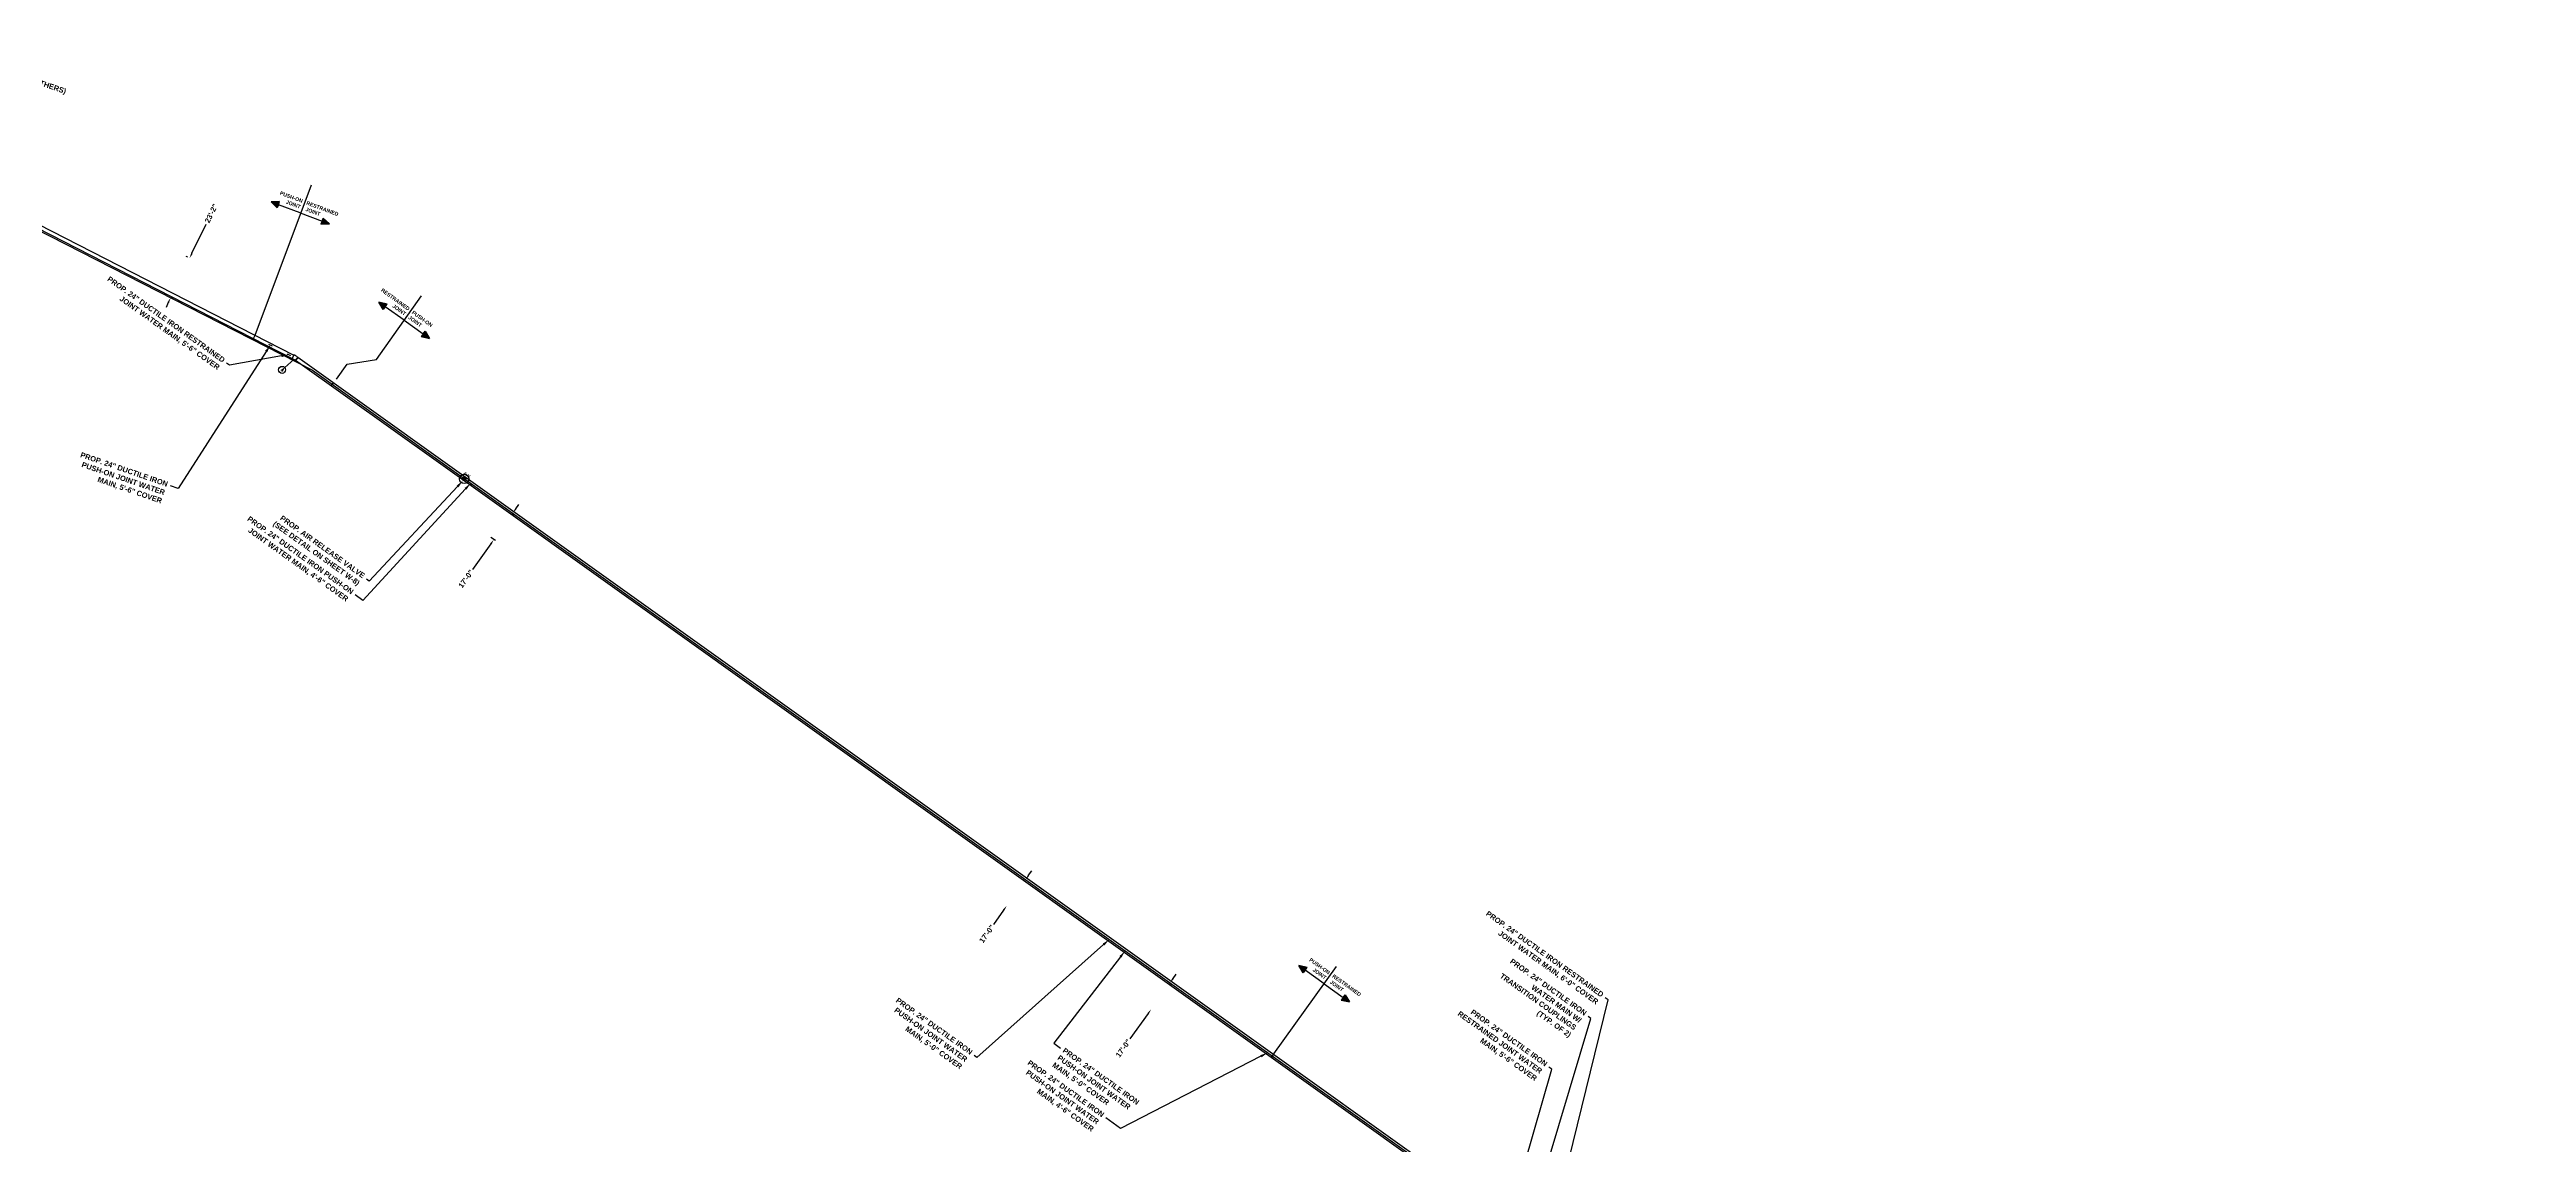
# Model space of a CAD drawing. Header units: feet. Extents: x 0 to 2751126, y 0 to 297785.
# Drawn here: x 2729805 to 2731109, y 296206 to 296782 of the extents above; entities that cross this region are included whole.
import ezdxf
from ezdxf import colors
from ezdxf.entities.mleader import LeaderData, LeaderLine
from ezdxf.math import Vec2, Vec3

# ---------------------------------------------------------------- set-up
doc = ezdxf.new("R2010")
doc.units = ezdxf.units.FT
doc.header["$MEASUREMENT"] = 0
doc.layers.get('Defpoints').update_dxf_attribs({"color": 8})
doc.layers.add('GN-DETL-MEDM', color=7, linetype='Continuous', lineweight=35)
for name, color, linetype in [('NOTES-WATER', 3, 'Continuous'), ('PROP-DIMS-WATER', 1, 'Continuous'), ('PROP-TEXT-WATER-SECT', 1, 'Continuous'), ('PROPTEXT-WATER-W4', 1, 'Continuous'), ('PROPTEXT-WATER-W5', 1, 'Continuous'), ('PROPTEXT-WATER-W6', 1, 'Continuous'), ('UTIL-PR-WATER', 101, 'Continuous')]:
    doc.layers.add(name, color=color, linetype=linetype)
doc.layers.add('Z-Z900-G-Non_Plot', color=5, linetype='Continuous', plot=False)
doc.styles.add('100', font='simplex.shx', dxfattribs={"oblique": 15, "height": 2})
doc.styles.add('140', font='simplex.shx', dxfattribs={"oblique": 15, "height": 2.8})
doc.styles.add('ARIAL', font='arialbd.ttf')
doc.styles.add('ARIAL BOLD', font='arialbd.ttf')
doc.styles.add('PWD_WATER', font='arial.ttf')
doc.dimstyles.new('PR-DIMS', dxfattribs={"dimtxt": 0.14, "dimasz": 0.14, "dimexe": 0.1, "dimexo": 0.1, "dimgap": 0.05, "dimtad": 0, "dimdec": 0, "dimlfac": 12, "dimzin": 0, "dimdsep": 46, "dimlunit": 4, "dimtxsty": 'ARIAL BOLD', "dimcen": 0.1, "dimclrd": 256, "dimclre": 256, "dimclrt": 256, "dimadec": 0, "dimazin": 0, "dimtfac": 1, "dimtdec": 0, "dimtofl": 0, "dimtmove": 0, "dimatfit": 1, "dimfxl": 1, "dimtolj": 1, "dimtzin": 0, "dimlwd": -1, "dimlwe": -1, "dimarcsym": 0})

# ---------------------------------------------------------------- blocks, each defined once
blk = doc.blocks.new('*D50')
at = {"layer": 'Defpoints', "color": 0, "transparency": 16777216}
for p in [(2730319, 296345.1), (2730319, 296345.1), (2730310, 296330.6)]:
    blk.add_point(p, dxfattribs=at)
at = {"layer": 'PROP-DIMS-WATER', "transparency": 16777216}
for p, q in [((2730320.7, 296347.4), (2730322.3, 296349.7)), ((2730307.5, 296329), (2730302.2, 296321.5))]:
    blk.add_line(p, q, dxfattribs=at)
for points in [[(2730320.3, 296347.7), (2730321, 296347.1), (2730319, 296345.1)], [(2730307.1, 296329.3), (2730307.9, 296328.7), (2730309.1, 296331.3)]]:
    blk.add_solid(points, dxfattribs=at)
at = {"layer": 'PROP-DIMS-WATER', "transparency": 16777216, "insert": (2730298.7, 296316.6), "char_height": 2.8, "attachment_point": 5, "rotation": 54.4519, "style": 'ARIAL BOLD'}
blk.add_mtext('\\A1;17\'-0"', dxfattribs=at)
blk = doc.blocks.new('*D51')
at = {"layer": 'Defpoints', "color": 0, "transparency": 16777216}
for p in [(2730050.6, 296536.9, -23.6), (2730039.3, 296524.1), (2730041.7, 296522.4, -23.6)]:
    blk.add_point(p, dxfattribs=at)
at = {"layer": 'PROP-DIMS-WATER', "transparency": 16777216}
for p, q in [((2730050.8, 296540.2), (2730052.5, 296542.5)), ((2730037.7, 296521.8), (2730028.1, 296508.3)), ((2730040.1, 296523.5), (2730037.7, 296525.2))]:
    blk.add_line(p, q, dxfattribs=at)
for points in [[(2730050.5, 296540.5), (2730051.2, 296539.9), (2730049.2, 296537.9)], [(2730037.3, 296522.1), (2730038.1, 296521.5), (2730039.3, 296524.1)]]:
    blk.add_solid(points, dxfattribs=at)
at = {"layer": 'PROP-DIMS-WATER', "transparency": 16777216, "insert": (2730024.6, 296503.4), "char_height": 2.8, "attachment_point": 5, "rotation": 54.4519, "style": 'ARIAL BOLD'}
blk.add_mtext('\\A1;17\'-0"', dxfattribs=at)
blk = doc.blocks.new('24 11.25-mj (2)')
for p, q in [((-1, 41), (-3, 40)), ((-3, 40), (40, -3)), ((-2, 34), (-3, 32)), ((41, -1), (-1, 41)), ((-1, 38), (-1, 38)), ((-39, -5), (-40, -6)), ((-40, -6), (10, -40)), ((11, -38), (-39, -5)), ((-37, -6), (-37, -6)), ((-33, -4), (-32, -3)), ((9, -32), (10, -31)), ((9, -37), (9, -37)), ((10, -40), (11, -38)), ((34, -2), (32, -3)), ((38, -1), (38, -1)), ((40, -3), (41, -1))]:
    blk.add_line(p, q)
for centre, radius, start, end in [((68, -55), 113, 129.0708, 152.1761), ((0, 36), 1.9, 135, 200.0989), ((-3, 35), 1.9, 315, 20.0989), ((-35, -7), 1.9, 81.1511, 146.25), ((-35, -3), 1.9, 261.1511, 326.25), ((11, -33), 1.9, 146.25, 211.3489), ((7, -35), 1.9, 326.25, 31.3489), ((119, -98), 128, 132.6926, 148.5534), ((35, -3), 1.9, 69.9011, 135), ((36, 0), 1.9, 249.9011, 315)]:
    blk.add_arc(centre, radius, start, end)
blk = doc.blocks.new('*D65')
at = {"layer": 'Defpoints', "color": 0, "transparency": 16777216}
for p in [(2729879.2, 296672.1), (2729880.1, 296671.7), (2729870.5, 296650.6)]:
    blk.add_point(p, dxfattribs=at)
at = {"layer": 'PROP-DIMS-WATER', "transparency": 16777216}
for p, q in [((2729880.4, 296674.7), (2729887.9, 296690.1)), ((2729878.3, 296672.6), (2729877.4, 296673)), ((2729868, 296648.8), (2729866.8, 296646.2))]:
    blk.add_line(p, q, dxfattribs=at)
for points in [[(2729880, 296674.9), (2729880.9, 296674.5), (2729879.2, 296672.1)], [(2729867.6, 296649), (2729868.4, 296648.6), (2729869.2, 296651.3)]]:
    blk.add_solid(points, dxfattribs=at)
at = {"layer": 'PROP-DIMS-WATER', "transparency": 16777216, "insert": (2729890.6, 296695.7), "char_height": 2.8, "attachment_point": 5, "rotation": 64.3241, "style": 'ARIAL BOLD'}
blk.add_mtext('\\A1;23\'-2"', dxfattribs=at)
blk = doc.blocks.new('*D66')
at = {"layer": 'Defpoints', "color": 0, "transparency": 16777216}
for p in [(2730373.7, 296285.2), (2730395.1, 296290.8), (2730395.1, 296290.8)]:
    blk.add_point(p, dxfattribs=at)
at = {"layer": 'PROP-DIMS-WATER', "transparency": 16777216}
for p, q in [((2730396.7, 296293.1), (2730398.3, 296295.3)), ((2730383.6, 296274.7), (2730374, 296261.3))]:
    blk.add_line(p, q, dxfattribs=at)
for points in [[(2730396.3, 296293.3), (2730397.1, 296292.8), (2730395.1, 296290.8)], [(2730383.2, 296274.9), (2730383.9, 296274.4), (2730385.2, 296276.9)]]:
    blk.add_solid(points, dxfattribs=at)
at = {"layer": 'PROP-DIMS-WATER', "transparency": 16777216, "insert": (2730370.5, 296256.4), "char_height": 2.8, "attachment_point": 5, "rotation": 54.4519, "style": 'ARIAL BOLD'}
blk.add_mtext('\\A1;17\'-0"', dxfattribs=at)

msp = doc.modelspace()

# ---------------------------------------------------------------- hatches: boundary and pattern name
at = {"layer": 'GN-DETL-MEDM'}
h = msp.add_hatch(color=256, dxfattribs=at)
h.dxf.hatch_style = 1
h.paths.add_polyline_path([(2730024.61, 296555.993, 1), (2730022.777, 296555.993, 1)])
at = {"layer": 'UTIL-PR-WATER'}
h = msp.add_hatch(color=2, dxfattribs=at)
h.dxf.hatch_style = 1
h.paths.add_polyline_path([(2729925.951, 296700.278), (2729926.562, 296701.897), (2729922.032, 296701.756)])
h.paths.add_polyline_path([(2729925.951, 296700.278), (2729925.34, 296698.658), (2729922.032, 296701.756)])
h = msp.add_hatch(color=2, dxfattribs=at)
h.dxf.hatch_style = 1
h.paths.add_polyline_path([(2729948.883, 296691.628), (2729949.494, 296693.247), (2729952.802, 296690.15)])
h.paths.add_polyline_path([(2729948.883, 296691.628), (2729948.272, 296690.009), (2729952.802, 296690.15)])
h = msp.add_hatch(color=2, dxfattribs=at)
h.dxf.hatch_style = 1
h.paths.add_polyline_path([(2729982.117, 296646.557), (2729983.123, 296647.965), (2729978.709, 296648.992)])
h.paths.add_polyline_path([(2729982.117, 296646.557), (2729981.111, 296645.149), (2729978.709, 296648.992)])
h = msp.add_hatch(color=2, dxfattribs=at)
h.dxf.hatch_style = 1
h.paths.add_polyline_path([(2730002.058, 296632.308), (2730003.064, 296633.716), (2730005.466, 296629.873)])
h.paths.add_polyline_path([(2730002.058, 296632.308), (2730001.052, 296630.9), (2730005.466, 296629.873)])
h = msp.add_hatch(color=2, dxfattribs=at)
h.dxf.hatch_style = 1
h.paths.add_polyline_path([(2730466.224, 296297.433), (2730467.23, 296298.841), (2730462.817, 296299.868)])
h.paths.add_polyline_path([(2730466.224, 296297.433), (2730465.218, 296296.025), (2730462.817, 296299.868)])
h = msp.add_hatch(color=2, dxfattribs=at)
h.dxf.hatch_style = 1
h.paths.add_polyline_path([(2730486.166, 296283.184), (2730487.172, 296284.592), (2730489.573, 296280.749)])
h.paths.add_polyline_path([(2730486.166, 296283.184), (2730485.159, 296281.775), (2730489.573, 296280.749)])

# ---------------------------------------------------------------- linework, layer by layer
at = {"layer": 'Defpoints'}
msp.add_circle((2730023.694, 296555.993), 2.5, dxfattribs=at)
at = {"layer": 'GN-DETL-MEDM'}
msp.add_circle((2730023.694, 296555.993), 0.917, dxfattribs=at)
at = {"layer": 'NOTES-WATER'}
msp.add_circle((2729927.87, 296613.359), 1.835, dxfattribs=at)
at = {"layer": 'PROP-DIMS-WATER'}
for points in [[(2729868.34, 296651.766), (2729870.121, 296650.855)], [(2730048.406, 296538.491), (2730050.034, 296537.328)], [(2730318.215, 296345.697), (2730319.842, 296344.534)], [(2730394.264, 296291.355), (2730395.891, 296290.192)]]:
    msp.add_lwpolyline(points, dxfattribs=at)
at = {"layer": 'PROPTEXT-WATER-W4'}
msp.add_lwpolyline([(2729920.775, 296626.837), (2729922.556, 296625.926)], dxfattribs=at)
at = {"layer": 'PROPTEXT-WATER-W5'}
for points in [[(2729930.566, 296621.83), (2729932.347, 296620.919)], [(2730026.3, 296554.288), (2730027.927, 296553.125)], [(2730362.291, 296314.201), (2730363.918, 296313.039)]]:
    msp.add_lwpolyline(points, dxfattribs=at)
at = {"layer": 'PROPTEXT-WATER-W6'}
for points in [[(2730370.645, 296308.232), (2730372.273, 296307.069)], [(2730445.693, 296254.606), (2730447.32, 296253.443)]]:
    msp.add_lwpolyline(points, dxfattribs=at)
at = {"layer": 'UTIL-PR-WATER'}
for points in [[(2729735.707, 296722.618), (2729934.084, 296621.153)], [(2729734.809, 296720.832), (2729933.174, 296619.373)], [(2729925.598, 296699.342), (2729926.304, 296701.213)], [(2729981.535, 296645.744), (2729982.698, 296647.371)], [(2729912.828, 296629.779), (2729913.738, 296631.56)], [(2730638.795, 296115.393), (2730026.164, 296553.157), (2730011.366, 296563.73), (2729934.967, 296618.261)], [(2730639.977, 296117.006), (2730027.268, 296554.824), (2730012.529, 296565.357), (2729936.209, 296619.831)], [(2729953.72, 296604.886), (2729954.908, 296606.495)], [(2730465.643, 296296.619), (2730466.805, 296298.247)], [(2730448.445, 296251.41), (2730449.608, 296253.037)]]:
    msp.add_lwpolyline(points, dxfattribs=at)
at = {"layer": 'UTIL-PR-WATER', "color": 1}
for points in [[(2729913.738, 296631.56), (2729943.427, 296710.665)], [(2729937.417, 296695.953), (2729925.951, 296700.278)], [(2729937.417, 296695.953), (2729948.883, 296691.628)], [(2729977.462, 296618.877), (2730001.309, 296652.367)], [(2729992.087, 296639.433), (2729982.117, 296646.557)], [(2729992.087, 296639.433), (2730002.058, 296632.308)], [(2729962.121, 296616.297), (2729977.481, 296618.881)], [(2729956.518, 296608.429), (2729962.121, 296616.297)], [(2730449.799, 296253.398), (2730482.671, 296299.401)], [(2730476.195, 296290.308), (2730466.224, 296297.433)], [(2730476.195, 296290.308), (2730486.166, 296283.184)]]:
    msp.add_lwpolyline(points, dxfattribs=at)
at = {"layer": 'UTIL-PR-WATER', "color": 2}
for points in [[(2729925.951, 296700.278), (2729926.562, 296701.897), (2729922.032, 296701.756), (2729925.951, 296700.278)], [(2729925.951, 296700.278), (2729925.34, 296698.658), (2729922.032, 296701.756), (2729925.951, 296700.278)], [(2729948.883, 296691.628), (2729948.272, 296690.009), (2729952.802, 296690.15), (2729948.883, 296691.628)], [(2729948.883, 296691.628), (2729949.494, 296693.247), (2729952.802, 296690.15), (2729948.883, 296691.628)], [(2729982.117, 296646.557), (2729981.111, 296645.149), (2729978.709, 296648.992), (2729982.117, 296646.557)], [(2729982.117, 296646.557), (2729983.123, 296647.965), (2729978.709, 296648.992), (2729982.117, 296646.557)], [(2730002.058, 296632.308), (2730001.052, 296630.9), (2730005.466, 296629.873), (2730002.058, 296632.308)], [(2730002.058, 296632.308), (2730003.064, 296633.716), (2730005.466, 296629.873), (2730002.058, 296632.308)], [(2730466.224, 296297.433), (2730465.218, 296296.025), (2730462.817, 296299.868), (2730466.224, 296297.433)], [(2730466.224, 296297.433), (2730467.23, 296298.841), (2730462.817, 296299.868), (2730466.224, 296297.433)], [(2730486.166, 296283.184), (2730485.159, 296281.775), (2730489.573, 296280.749), (2730486.166, 296283.184)], [(2730486.166, 296283.184), (2730487.172, 296284.592), (2730489.573, 296280.749), (2730486.166, 296283.184)]]:
    msp.add_lwpolyline(points, dxfattribs=at)
at = {"layer": 'Z-Z900-G-Non_Plot'}
msp.add_lwpolyline([(2729677.647, 296738.287), (2729738.273, 296721.1), (2729749.094, 296701.713), (2729797.525, 296687.978), (2729943.921, 296613.117), (2731030.11, 295837.004), (2731102.424, 295820.245), (2731108.85, 295816.841)], dxfattribs=at)

# ---------------------------------------------------------------- block references
at = {"layer": 'UTIL-PR-WATER', "xscale": 0.041665, "yscale": 0.041665, "zscale": 0.041665, "rotation": 276.6665774735206}
msp.add_blockref('24 11.25-mj (2)', (2729934.65, 296619.741), dxfattribs=at)

# ---------------------------------------------------------------- texts
at = {"layer": 'NOTES-WATER', "insert": (2729927.751, 296613.449), "char_height": 2, "width": 1.88, "attachment_point": 5, "rotation": 341.048955, "style": '100'}
msp.add_mtext('4', dxfattribs=at)
at = {"layer": 'PROPTEXT-WATER-W5', "insert": (2730024.103, 296559.96), "char_height": 1.6, "attachment_point": 1, "rotation": 323.086875, "style": 'PWD_WATER'}
msp.add_mtext_dynamic_manual_height_columns('{\\fArial|b1|i0|c0|p34;A.V.}', width=1.39447, gutter_width=0.295, heights=[0], dxfattribs=at)

# ---------------------------------------------------------------- dimensions: what is measured, and where the dimension line sits
at = {"layer": 'PROP-DIMS-WATER'}
for base, p1, p2, angle, picture, middle in [((2729879.236, 296672.144), (2729870.524, 296650.649), (2729880.112, 296671.723), 64.324115, '*D65', (2729890.557, 296695.694)), ((2730039.336, 296524.078, 23.634), (2730050.57, 296536.945), (2730041.725, 296522.371), 54.451875, '*D51', (2730024.576, 296503.421, 23.634)), ((2730319.028, 296345.115), (2730310.047, 296330.639), (2730319.028, 296345.115), 54.451875, '*D50', (2730298.652, 296316.6)), ((2730395.078, 296290.774), (2730373.684, 296285.166), (2730395.078, 296290.774), 54.451875, '*D66', (2730370.486, 296256.359))]:
    dim = msp.add_linear_dim(base=base, p1=p1, p2=p2, angle=angle, dimstyle='PR-DIMS', override={"dimzin": 3, "dimse1": 1}, dxfattribs=at)
    dim.commit()
    dim.dimension.update_dxf_attribs({"geometry": picture, "text_midpoint": middle, "dimtype": 160})

# ---------------------------------------------------------------- leaders
at = {"layer": 'NOTES-WATER'}
msp.add_leader([(2729934.064, 296618.827), (2729929.246, 296614.573)], dimstyle='PR-DIMS', override={"dimscale": 0, "dimasz": 0.11}, dxfattribs=at)
at = {"layer": 'PROP-TEXT-WATER-SECT'}
ml = msp.add_multileader_mtext('Standard', dxfattribs=at)
ml.set_content('PROP. 24" DUCTILE IRON\\PWATER MAIN, 3\'-6" COVER', color=256, style='ARIAL')
ml.set_leader_properties()
ml.build(insert=Vec2(0, 0))
ml.multileader.update_dxf_attribs({"dogleg_length": 0.0592, "arrow_head_size": 1.6, "scale": 20})
ctx = ml.context
ctx.base_point, ctx.scale, ctx.char_height, ctx.arrow_head_size, ctx.landing_gap_size, ctx.plane_origin = Vec3(2728604.4, 296771.869), 20, 1.12, 1.6, 0.72, Vec3(2729014.11, 296921.455)
notes = []
notes.append((ctx, [(0, (1, 1, 0), (2728591.393, 296771.869), (1, 0), 13.007, [(0, [(2728587.316, 296773.57)], 0, [])])]))
ctx.mtext.insert, ctx.mtext.rotation, ctx.mtext.width, ctx.mtext.flow_direction = Vec3(2728605.12, 296772.554), -5.66275348, 102.07455, 5
at = {"layer": 'PROPTEXT-WATER-W4'}
ml = msp.add_multileader_mtext('Standard', dxfattribs=at)
ml.set_content('{\\fArial|b1|i0|c0|p34;\\Q0;(TO BE RELOCATED BY OTHERS)}', color=256, style='140')
ml.set_leader_properties()
ml.build(insert=Vec2(0, 0))
ml.multileader.update_dxf_attribs({"dogleg_length": 0.1})
ctx = ml.context
ctx.base_point, ctx.char_height, ctx.landing_gap_size, ctx.plane_origin, ctx.plane_x_axis, ctx.plane_y_axis = Vec3(2729751.896, 296780.78), 2.8, 1.8, Vec3(2729287.459, 296434.552), Vec3(0.9457964, -0.32476017), Vec3(0.32476017, 0.9457964)
notes.append((ctx, [(0, (0, 0, 0), (0, 0), (1, 0), 1, [])]))
ctx.mtext.insert, ctx.mtext.text_direction, ctx.mtext.rotation, ctx.mtext.width, ctx.mtext.defined_height, ctx.mtext.flow_direction = Vec3(2729754.187, 296781.909), Vec3(0.9457964, -0.32476017), 0.28967369, 73.09366, 7.576517191409948e-11, 5
ml = msp.add_multileader_mtext('Standard', dxfattribs=at)
ml.set_content('{\\fArial|b1|i0|c0|p34;\\Q0;PUSH-ON \\PJOINT}', color=256, style='140')
ml.set_leader_properties()
ml.build(insert=Vec2(0, 0))
ml.multileader.update_dxf_attribs({"dogleg_length": 0.1, "arrow_head_size": 2.8, "scale": 0.7})
ctx = ml.context
ctx.base_point, ctx.scale, ctx.char_height, ctx.arrow_head_size, ctx.landing_gap_size, ctx.plane_origin, ctx.plane_x_axis, ctx.plane_y_axis = Vec3(2729926.039, 296706.803), 0.7, 1.96, 2.8, 1.26, Vec3(2729885.18, 296188.574), Vec3(0.93724609, -0.34866856), Vec3(0.34866856, 0.93724609)
ctx.text_align_type = 2
notes.append((ctx, [(0, (0, 0, 0), (0, 0), (1, 0), 1, [])]))
ctx.mtext.insert, ctx.mtext.text_direction, ctx.mtext.rotation, ctx.mtext.width, ctx.mtext.defined_height, ctx.mtext.alignment, ctx.mtext.flow_direction = Vec3(2729939.009, 296703.042), Vec3(0.93724609, -0.34866856), 0.26428168, 36.25247, 5.303562033986963e-11, 3, 5
ml = msp.add_multileader_mtext('Standard', dxfattribs=at)
ml.set_content('{\\fArial|b1|i0|c0|p34;\\Q0;RESTRAINED\\P JOINT}', color=256, style='140')
ml.set_leader_properties()
ml.build(insert=Vec2(0, 0))
ml.multileader.update_dxf_attribs({"dogleg_length": 0.1, "arrow_head_size": 2.8, "scale": 0.7})
ctx = ml.context
ctx.base_point, ctx.scale, ctx.char_height, ctx.arrow_head_size, ctx.landing_gap_size, ctx.plane_origin, ctx.plane_x_axis, ctx.plane_y_axis = Vec3(2729939.565, 296701.762), 0.7, 1.96, 2.8, 1.26, Vec3(2729892.751, 296185.747), Vec3(0.93724609, -0.34866856), Vec3(0.34866856, 0.93724609)
notes.append((ctx, [(0, (0, 0, 0), (0, 0), (1, 0), 1, [])]))
ctx.mtext.insert, ctx.mtext.text_direction, ctx.mtext.rotation, ctx.mtext.width, ctx.mtext.defined_height, ctx.mtext.flow_direction = Vec3(2729941.093, 296702.257), Vec3(0.93724609, -0.34866856), 0.26428168, 36.25247, 5.303562033986963e-11, 5
ml = msp.add_multileader_mtext('Standard', dxfattribs=at)
ml.set_content('{\\fArial|b1|i0|c0|p34;\\Q0;PROP. 24" DUCTILE IRON PUSH-ON JOINT WATER MAIN, 5\'-6" COVER}', color=256, style='140')
ml.set_leader_properties()
ml.build(insert=Vec2(0, 0))
ml.multileader.update_dxf_attribs({"dogleg_length": 0.1})
ctx = ml.context
ctx.base_point, ctx.char_height, ctx.landing_gap_size, ctx.plane_origin, ctx.plane_x_axis, ctx.plane_y_axis = Vec3(2729820.643, 296568.941), 2.8, 1.8, Vec3(2729353.154, 296223.761), Vec3(0.9457964, -0.32476017), Vec3(0.32476017, 0.9457964)
ctx.text_align_type = 2
notes.append((ctx, [(1, (1, 1, 0), (2729873.231, 296550.884), (-0.9457964, 0.32476017), 4.233, [(0, [(2729921.665, 296626.382)], 0, [])])]))
ctx.mtext.insert, ctx.mtext.text_direction, ctx.mtext.rotation, ctx.mtext.width, ctx.mtext.defined_height, ctx.mtext.alignment, ctx.mtext.flow_direction = Vec3(2729868.081, 296554.462), Vec3(0.9457964, -0.32476017), 0.28967369, 51.78924, 7.576517191409948e-11, 3, 5
at = {"layer": 'PROPTEXT-WATER-W5'}
ml = msp.add_multileader_mtext('Standard', dxfattribs=at)
ml.set_content('{\\fArial|b1|i0|c0|p34;\\Q0;RESTRAINED\\P JOINT}', color=256, style='140')
ml.set_leader_properties()
ml.build(insert=Vec2(0, 0))
ml.multileader.update_dxf_attribs({"dogleg_length": 0.1, "arrow_head_size": 2.8, "scale": 0.7})
ctx = ml.context
ctx.base_point, ctx.scale, ctx.char_height, ctx.arrow_head_size, ctx.landing_gap_size, ctx.plane_origin, ctx.plane_x_axis, ctx.plane_y_axis = Vec3(2729979.489, 296656.159), 0.7, 1.96, 2.8, 1.26, Vec3(2729592.857, 296318.606), Vec3(0.81098285, -0.58506992), Vec3(0.58506992, 0.81098285)
ctx.text_align_type = 2
notes.append((ctx, [(0, (0, 0, 0), (0, 0), (1, 0), 1, [])]))
ctx.mtext.insert, ctx.mtext.text_direction, ctx.mtext.rotation, ctx.mtext.width, ctx.mtext.defined_height, ctx.mtext.alignment, ctx.mtext.flow_direction = Vec3(2729995.255, 296646.013), Vec3(0.81098285, -0.58506992), -0.00453445, 36.25247, 5.303562033986962e-11, 3, 5
ml = msp.add_multileader_mtext('Standard', dxfattribs=at)
ml.set_content('{\\fArial|b1|i0|c0|p34;\\Q0;PROP. 24" DUCTILE IRON RESTRAINED JOINT WATER MAIN, 5\'-6" COVER}', color=256, style='140')
ml.set_leader_properties()
ml.build(insert=Vec2(0, 0))
ml.multileader.update_dxf_attribs({"dogleg_length": 0.1})
ctx = ml.context
ctx.base_point, ctx.char_height, ctx.landing_gap_size, ctx.plane_origin, ctx.plane_x_axis, ctx.plane_y_axis = Vec3(2729835.152, 296662.177), 2.8, 1.8, Vec3(2729483.869, 296345.463), Vec3(0.81362748, -0.58138656), Vec3(0.58138656, 0.81362748)
ctx.text_align_type = 2
notes.append((ctx, [(1, (1, 1, 0), (2729900.129, 296615.746), (-0.81362748, 0.58138656), 1.861, [(0, [(2729931.457, 296621.374)], 0, [])])]))
ctx.mtext.insert, ctx.mtext.text_direction, ctx.mtext.width, ctx.mtext.defined_height, ctx.mtext.alignment, ctx.mtext.flow_direction = Vec3(2729898.146, 296619.268), Vec3(0.81362748, -0.58138656), 78.84319, 7.576517191409948e-11, 3, 5
ml = msp.add_multileader_mtext('Standard', dxfattribs=at)
ml.set_content('{\\fArial|b1|i0|c0|p34;\\Q0;PUSH-ON \\PJOINT}', color=256, style='140')
ml.set_leader_properties()
ml.build(insert=Vec2(0, 0))
ml.multileader.update_dxf_attribs({"dogleg_length": 0.1, "arrow_head_size": 2.8, "scale": 0.7})
ctx = ml.context
ctx.base_point, ctx.scale, ctx.char_height, ctx.arrow_head_size, ctx.landing_gap_size, ctx.plane_origin, ctx.plane_x_axis, ctx.plane_y_axis = Vec3(2729995.461, 296644.647), 0.7, 1.96, 2.8, 1.26, Vec3(2729599.417, 296313.886), Vec3(0.81098285, -0.58506992), Vec3(0.58506992, 0.81098285)
notes.append((ctx, [(0, (0, 0, 0), (0, 0), (1, 0), 1, [])]))
ctx.mtext.insert, ctx.mtext.text_direction, ctx.mtext.rotation, ctx.mtext.width, ctx.mtext.defined_height, ctx.mtext.flow_direction = Vec3(2729997.066, 296644.718), Vec3(0.81098285, -0.58506992), -0.00453445, 36.25247, 5.303562033986962e-11, 5
ml = msp.add_multileader_mtext('Standard', dxfattribs=at)
ml.set_content('{\\fArial|b1|i0|c0|p34;\\Q0;PROP. 24" DUCTILE IRON PUSH-ON JOINT WATER MAIN, 4\'-6" COVER}', color=256, style='140')
ml.set_leader_properties()
ml.build(insert=Vec2(0, 0))
ml.multileader.update_dxf_attribs({"dogleg_length": 0.1})
ctx = ml.context
ctx.base_point, ctx.char_height, ctx.landing_gap_size, ctx.plane_origin, ctx.plane_x_axis, ctx.plane_y_axis = Vec3(2729908.917, 296535.915), 2.8, 1.8, Vec3(2729551.516, 296223.424), Vec3(0.81362748, -0.58138656), Vec3(0.58138656, 0.81362748)
ctx.text_align_type = 2
notes.append((ctx, [(1, (1, 1, 0), (2729970.344, 296492.022), (-0.81362748, 0.58138656), 5.005, [(0, [(2730027.113, 296553.706)], 0, [])])]))
ctx.mtext.insert, ctx.mtext.text_direction, ctx.mtext.width, ctx.mtext.defined_height, ctx.mtext.alignment, ctx.mtext.flow_direction = Vec3(2729965.803, 296497.371), Vec3(0.81362748, -0.58138656), 78.84319, 7.576517191409948e-11, 3, 5
ml = msp.add_multileader_mtext('Standard', dxfattribs=at)
ml.set_content('{\\fArial|b1|i0|c0|p34;\\Q0;PROP. AIR RELEASE VALVE\\P(SEE DETAIL ON SHEET W-8)}', color=256, style='140')
ml.set_leader_properties()
ml.build(insert=Vec2(0, 0))
ml.multileader.update_dxf_attribs({"dogleg_length": 0.1})
ctx = ml.context
ctx.base_point, ctx.char_height, ctx.landing_gap_size, ctx.plane_origin, ctx.plane_x_axis, ctx.plane_y_axis = Vec3(2729924.891, 296537.102), 2.8, 1.8, Vec3(2729618.403, 296212.191), Vec3(0.81362748, -0.58138656), Vec3(0.58138656, 0.81362748)
ctx.text_align_type = 2
notes.append((ctx, [(1, (1, 1, 0), (2729973.738, 296502.198), (-0.81362748, 0.58138656), 1.861, [(0, [(2730022.962, 296554.979)], 0, [])])]))
ctx.mtext.insert, ctx.mtext.text_direction, ctx.mtext.width, ctx.mtext.defined_height, ctx.mtext.alignment, ctx.mtext.flow_direction = Vec3(2729971.813, 296505.8), Vec3(0.81362748, -0.58138656), 69.9933, 7.576517191409948e-11, 3, 5
ml = msp.add_multileader_mtext('Standard', dxfattribs=at)
ml.set_content('{\\fArial|b1|i0|c0|p34;\\Q0;PROP. 24" DUCTILE IRON PUSH-ON JOINT WATER MAIN, 5\'-0" COVER}', color=256, style='140')
ml.set_leader_properties()
ml.build(insert=Vec2(0, 0))
ml.multileader.update_dxf_attribs({"dogleg_length": 0.1})
ctx = ml.context
ctx.base_point, ctx.char_height, ctx.landing_gap_size, ctx.plane_origin, ctx.plane_x_axis, ctx.plane_y_axis = Vec3(2730250.191, 296282.522), 2.8, 1.8, Vec3(2730048.815, 296025.989), Vec3(0.81362748, -0.58138656), Vec3(0.58138656, 0.81362748)
ctx.text_align_type = 2
notes.append((ctx, [(1, (1, 1, 0), (2730293.499, 296251.575), (-0.81362748, 0.58138656), 1.861, [(0, [(2730363.105, 296313.62)], 0, [])])]))
ctx.mtext.insert, ctx.mtext.text_direction, ctx.mtext.width, ctx.mtext.defined_height, ctx.mtext.alignment, ctx.mtext.flow_direction = Vec3(2730291.516, 296255.097), Vec3(0.81362748, -0.58138656), 51.78924, 7.576517191409948e-11, 3, 5
at = {"layer": 'PROPTEXT-WATER-W6'}
ml = msp.add_multileader_mtext('Standard', dxfattribs=at)
ml.set_content('{\\fArial|b1|i0|c0|p34;\\Q0;PROP. 24" DUCTILE IRON RESTRAINED JOINT WATER MAIN, 6\'-0" COVER}', color=256, style='140')
ml.set_leader_properties()
ml.build(insert=Vec2(0, 0))
ml.multileader.update_dxf_attribs({"dogleg_length": 0.1})
ctx = ml.context
ctx.base_point, ctx.char_height, ctx.landing_gap_size, ctx.plane_origin, ctx.plane_x_axis, ctx.plane_y_axis = Vec3(2730560.585, 296328.271), 2.8, 1.8, Vec3(2730196.005, 295952.009), Vec3(0.81362748, -0.58138656), Vec3(0.58138656, 0.81362748)
ctx.text_align_type = 2
notes.append((ctx, [(1, (1, 1, 0), (2730625.563, 296281.84), (-0.81362748, 0.58138656), 1.861, [(0, [(2730593.066, 296149.299)], 0, [])])]))
ctx.mtext.insert, ctx.mtext.text_direction, ctx.mtext.width, ctx.mtext.defined_height, ctx.mtext.alignment, ctx.mtext.flow_direction = Vec3(2730623.58, 296285.362), Vec3(0.81362748, -0.58138656), 76.54457, 7.576517191409948e-11, 3, 5
ml = msp.add_multileader_mtext('Standard', dxfattribs=at)
ml.set_content('{\\fArial|b1|i0|c0|p34;\\Q0;PUSH-ON \\PJOINT}', color=256, style='140')
ml.set_leader_properties()
ml.build(insert=Vec2(0, 0))
ml.multileader.update_dxf_attribs({"dogleg_length": 0.1, "arrow_head_size": 2.8, "scale": 0.7})
ctx = ml.context
ctx.base_point, ctx.scale, ctx.char_height, ctx.arrow_head_size, ctx.landing_gap_size, ctx.plane_origin, ctx.plane_x_axis, ctx.plane_y_axis = Vec3(2730467.986, 296303.717), 0.7, 1.96, 2.8, 1.26, Vec3(2730295.397, 295813.366), Vec3(0.81625537, -0.57769124), Vec3(0.57769124, 0.81625537)
ctx.text_align_type = 2
notes.append((ctx, [(0, (0, 0, 0), (0, 0), (1, 0), 1, [])]))
ctx.mtext.insert, ctx.mtext.text_direction, ctx.mtext.rotation, ctx.mtext.width, ctx.mtext.defined_height, ctx.mtext.alignment, ctx.mtext.flow_direction = Vec3(2730479.555, 296296.75), Vec3(0.81625537, -0.57769124), 0.00453445, 36.25247, 5.303562033986961e-11, 3, 5
ml = msp.add_multileader_mtext('Standard', dxfattribs=at)
ml.set_content('{\\fArial|b1|i0|c0|p34;\\Q0;PROP. 24" DUCTILE IRON PUSH-ON JOINT WATER MAIN, 5\'-0" COVER}', color=256, style='140')
ml.set_leader_properties()
ml.build(insert=Vec2(0, 0))
ml.multileader.update_dxf_attribs({"dogleg_length": 0.1})
ctx = ml.context
ctx.base_point, ctx.char_height, ctx.landing_gap_size, ctx.plane_origin, ctx.plane_x_axis, ctx.plane_y_axis = Vec3(2730337.439, 296256.46), 2.8, 1.8, Vec3(2730044.695, 296022.834), Vec3(0.81362748, -0.58138656), Vec3(0.58138656, 0.81362748)
notes.append((ctx, [(0, (1, 1, 0), (2730333.887, 296258.998), (0.81362748, -0.58138656), 4.365, [(0, [(2730371.459, 296307.65)], 0, [])])]))
ctx.mtext.insert, ctx.mtext.text_direction, ctx.mtext.width, ctx.mtext.defined_height, ctx.mtext.flow_direction = Vec3(2730339.899, 296256.807), Vec3(0.81362748, -0.58138656), 51.78924, 7.576517191409948e-11, 5
ml = msp.add_multileader_mtext('Standard', dxfattribs=at)
ml.set_content('{\\fArial|b1|i0|c0|p34;\\Q0;PROP. 24" DUCTILE IRON WATER MAIN W/ TRANSITION COUPLINGS (TYP. OF 2)}', color=256, style='140')
ml.set_leader_properties()
ml.build(insert=Vec2(0, 0))
ml.multileader.update_dxf_attribs({"dogleg_length": 0.1})
ctx = ml.context
ctx.base_point, ctx.char_height, ctx.landing_gap_size, ctx.plane_origin, ctx.plane_x_axis, ctx.plane_y_axis = Vec3(2730566.631, 296307.748), 2.8, 1.8, Vec3(2730163.832, 295921.564), Vec3(0.81362748, -0.58138656), Vec3(0.58138656, 0.81362748)
ctx.text_align_type = 2
notes.append((ctx, [(1, (1, 1, 0), (2730616.597, 296272.045), (-0.81362748, 0.58138656), 1.861, [(0, [(2730583.976, 296163.289)], 0, [])])]))
ctx.mtext.insert, ctx.mtext.text_direction, ctx.mtext.width, ctx.mtext.defined_height, ctx.mtext.alignment, ctx.mtext.flow_direction = Vec3(2730614.671, 296275.647), Vec3(0.81362748, -0.58138656), 55.99171, 7.576517191409948e-11, 3, 5
ml = msp.add_multileader_mtext('Standard', dxfattribs=at)
ml.set_content('{\\fArial|b1|i0|c0|p34;\\Q0;RESTRAINED\\P JOINT}', color=256, style='140')
ml.set_leader_properties()
ml.build(insert=Vec2(0, 0))
ml.multileader.update_dxf_attribs({"dogleg_length": 0.1, "arrow_head_size": 2.8, "scale": 0.7})
ctx = ml.context
ctx.base_point, ctx.scale, ctx.char_height, ctx.arrow_head_size, ctx.landing_gap_size, ctx.plane_origin, ctx.plane_x_axis, ctx.plane_y_axis = Vec3(2730479.763, 296295.371), 0.7, 1.96, 2.8, 1.26, Vec3(2730301.988, 295808.689), Vec3(0.81625537, -0.57769124), Vec3(0.57769124, 0.81625537)
notes.append((ctx, [(0, (0, 0, 0), (0, 0), (1, 0), 1, [])]))
ctx.mtext.insert, ctx.mtext.text_direction, ctx.mtext.rotation, ctx.mtext.width, ctx.mtext.defined_height, ctx.mtext.flow_direction = Vec3(2730481.367, 296295.456), Vec3(0.81625537, -0.57769124), 0.00453445, 36.25247, 5.303562033986961e-11, 5
ml = msp.add_multileader_mtext('Standard', dxfattribs=at)
ml.set_content('{\\fArial|b1|i0|c0|p34;\\Q0;PROP. 24" DUCTILE IRON RESTRAINED JOINT WATER MAIN, 5\'-6" COVER}', color=256, style='140')
ml.set_leader_properties()
ml.build(insert=Vec2(0, 0))
ml.multileader.update_dxf_attribs({"dogleg_length": 0.1})
ctx = ml.context
ctx.base_point, ctx.char_height, ctx.landing_gap_size, ctx.plane_origin, ctx.plane_x_axis, ctx.plane_y_axis = Vec3(2730548.28, 296279.481), 2.8, 1.8, Vec3(2730162.132, 295907.805), Vec3(0.81362748, -0.58138656), Vec3(0.58138656, 0.81362748)
ctx.text_align_type = 2
notes.append((ctx, [(1, (1, 1, 0), (2730595.969, 296245.404), (-0.81362748, 0.58138656), 1.861, [(0, [(2730572.928, 296164.917)], 0, [])])]))
ctx.mtext.insert, ctx.mtext.text_direction, ctx.mtext.width, ctx.mtext.defined_height, ctx.mtext.alignment, ctx.mtext.flow_direction = Vec3(2730593.986, 296248.925), Vec3(0.81362748, -0.58138656), 62.14012, 15.379, 3, 5
ml = msp.add_multileader_mtext('Standard', dxfattribs=at)
ml.set_content('{\\fArial|b1|i0|c0|p34;\\Q0;PROP. 24" DUCTILE IRON PUSH-ON JOINT WATER MAIN, 4\'-6" COVER}', color=256, style='140')
ml.set_leader_properties()
ml.build(insert=Vec2(0, 0))
ml.multileader.update_dxf_attribs({"dogleg_length": 0.1})
ctx = ml.context
ctx.base_point, ctx.char_height, ctx.landing_gap_size, ctx.plane_origin, ctx.plane_x_axis, ctx.plane_y_axis = Vec3(2730319.457, 296249.656), 2.8, 1.8, Vec3(2730138.011, 295986.532), Vec3(0.81362748, -0.58138656), Vec3(0.58138656, 0.81362748)
ctx.text_align_type = 2
notes.append((ctx, [(1, (1, 1, 0), (2730369.055, 296214.215), (-0.81362748, 0.58138656), 9.591, [(0, [(2730446.506, 296254.025)], 0, [])])]))
ctx.mtext.insert, ctx.mtext.text_direction, ctx.mtext.width, ctx.mtext.defined_height, ctx.mtext.alignment, ctx.mtext.flow_direction = Vec3(2730360.782, 296222.231), Vec3(0.81362748, -0.58138656), 51.78924, 7.576517191409948e-11, 3, 5
for ctx, leaders in notes:
    for number, flags, end, landing, length, lines in leaders:
        leader = LeaderData()
        leader.index, (leader.has_last_leader_line, leader.has_dogleg_vector, leader.attachment_direction) = number, flags
        leader.last_leader_point, leader.dogleg_vector, leader.dogleg_length = Vec3(end), Vec3(landing), length
        for number, points, colour, breaks in lines:
            line = LeaderLine()
            line.index, line.vertices, line.color, line.breaks = number, Vec3.list(points), colors.encode_raw_color(colour), breaks
            leader.lines.append(line)
        ctx.leaders.append(leader)

doc.saveas('drawing.dxf')
